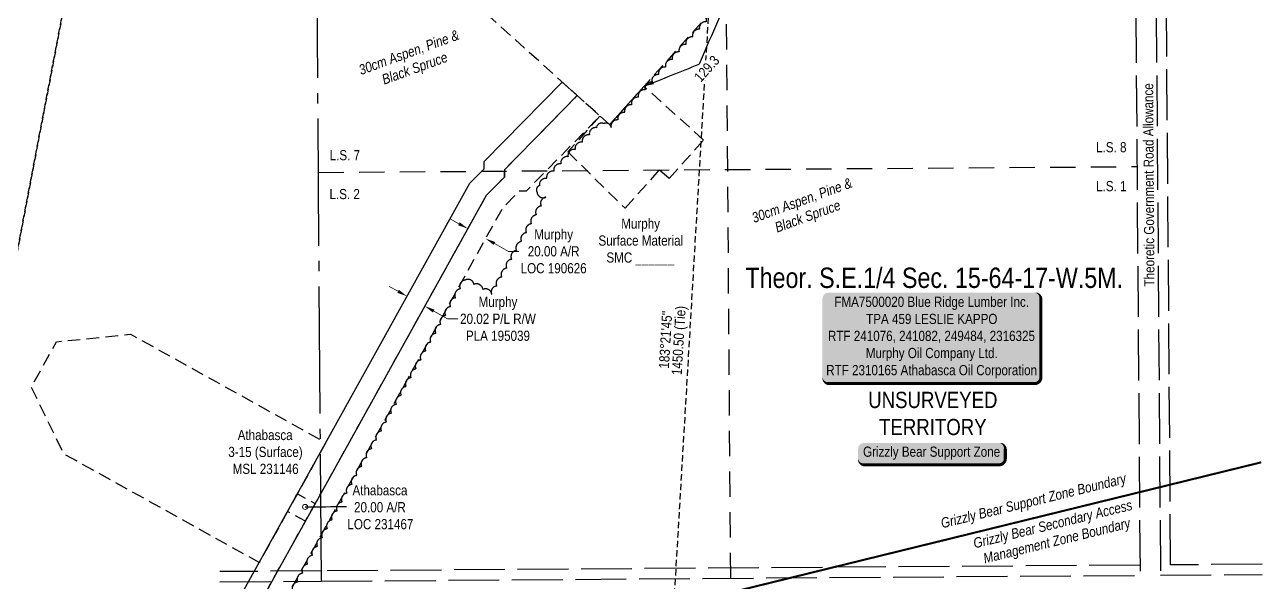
# Model space of a CAD drawing. Extents: x 532499 to 536929, y 6041259 to 6047760.
# Drawn here: x 533113 to 534331, y 6042701 to 6043250 of the extents above; entities that cross this region are included whole.
import ezdxf
from ezdxf.enums import TextEntityAlignment as Align

# ---------------------------------------------------------------- set-up
doc = ezdxf.new("R2010")
doc.units = 0
doc.header["$LTSCALE"] = 5
doc.header["$PDSIZE"] = 0.5
for name, pattern in [('0', [1, 1, 0]), ('DASHDOT2', [12.7, 6.35, -3.175, 0, -3.175]), ('foc-ACCESSROAD', [3.75, 2.5, -1.25]), ('foc-LSD', [8, 5, -3]), ('foc-QUARTERLINE', [33, 25, -3, 2, -3]), ('foc-TIELINE', [1.875, 1.25, -0.625]), ('foc-UNSURVEYED', [12.5, 10, -2.5])]:
    doc.linetypes.add(name, pattern=pattern)
doc.layers.get('Defpoints').update_dxf_attribs({"color": 9})
for name, color, linetype in [('AS-WILDLIFE', 131, 'DASHDOT2'), ('AS-WILDLIFE-BLOCK', 131, 'Continuous'), ('C-AR', 13, 'foc-ACCESSROAD'), ('C-RW', 13, 'Continuous'), ('C-SYMBOL', 7, 'Continuous'), ('C-WS', 13, 'foc-ACCESSROAD'), ('C-WS-S', 13, 'Continuous'), ('F-AR', 190, 'foc-ACCESSROAD'), ('F-WS', 190, 'foc-ACCESSROAD'), ('L-QSEC', 8, 'foc-QUARTERLINE'), ('L-ROAD-T', 7, 'Continuous'), ('L-SECTION-LSD', 7, 'foc-LSD'), ('L-TIE', 7, 'foc-TIELINE'), ('L-TIE-T', 7, 'Continuous'), ('L-UNS-T', 3, 'Continuous'), ('L-USEC', 7, 'foc-UNSURVEYED'), ('T-BUSH', 110, '0'), ('T-BUSH-T', 110, 'Continuous')]:
    doc.layers.add(name, color=color, linetype=linetype)
for name, color, linetype, lineweight in [('C-AR-T', 13, 'Continuous', 9), ('C-RW-T', 13, 'Continuous', 9), ('C-WS-T', 13, 'Continuous', 9), ('F-WS-T', 190, 'Continuous', 9), ('T-TIE-T', 201, 'Continuous', 18)]:
    doc.layers.add(name, color=color, linetype=linetype, lineweight=lineweight)
doc.styles.add('100L', font='ARIALN.TTF', dxfattribs={"height": 11})
doc.styles.add('175L', font='ARIALN.TTF', dxfattribs={"height": 20})
doc.styles.add('240', font='ARIALN.TTF', dxfattribs={"height": 30})
doc.styles.add('80', font='ARIALN.TTF', dxfattribs={"height": 10})
doc.styles.add('80CG', font='ARIALN.TTF', dxfattribs={"height": 10})
doc.styles.add('80L', font='ARIALN.TTF', dxfattribs={"height": 10})
doc.styles.add('80LS', font='ARIALNI.TTF', dxfattribs={"height": 10})
doc.dimstyles.new('Compass 5 000', dxfattribs={"dimscale": 5, "dimtxt": 9, "dimasz": 2, "dimexe": 0.2, "dimexo": 0.0625, "dimgap": 0.5, "dimtad": 0, "dimtih": 1, "dimtoh": 1, "dimzin": 0, "dimdsep": 46, "dimtxsty": '80CG', "dimcen": 0.1, "dimse1": 1, "dimse2": 1, "dimclrd": 256, "dimclrt": 256, "dimaunit": 1, "dimadec": 4, "dimazin": 0, "dimtfac": 0.06, "dimtofl": 0, "dimtmove": 0, "dimatfit": 1, "dimfxl": 0.2, "dimtolj": 1, "dimtzin": 0, "dimlwd": -1, "dimarcsym": 0})

# ---------------------------------------------------------------- blocks, each defined once
blk = doc.blocks.new('*D423')
at = {"layer": 'C-RW-T', "transparency": 16777216}
for p, q in [((533480.8, 6042987.3), (533472.1, 6042992.1)), ((533515.8, 6042967.8), (533529.5, 6042960.2)), ((533529.5, 6042960.2), (533539.5, 6042960.2))]:
    blk.add_line(p, q, dxfattribs=at)
for points in [[(533481.6, 6042988.7), (533480, 6042985.8), (533489.6, 6042982.4)], [(533516.6, 6042969.3), (533515, 6042966.4), (533507, 6042972.7)]]:
    blk.add_solid(points, dxfattribs=at)
at = {"layer": 'Defpoints', "color": 0, "transparency": 16777216}
for p in [(533539.1, 6043071.6), (533556.6, 6043061.9), (533489.6, 6042982.4)]:
    blk.add_point(p, dxfattribs=at)
at = {"layer": 'C-RW-T', "transparency": 16777216, "insert": (533579, 6042960.2), "char_height": 10, "attachment_point": 5, "style": '80CG'}
blk.add_mtext('\\A1;Murphy\\P20.02 P/L R/W\\PPLA 195039', dxfattribs=at)
blk = doc.blocks.new('*D424')
at = {"layer": 'C-AR-T', "transparency": 16777216}
for p, q in [((533540.6, 6043053.7), (533531.9, 6043058.6)), ((533575.6, 6043034.3), (533589.5, 6043026.6)), ((533589.5, 6043026.6), (533599.5, 6043026.6))]:
    blk.add_line(p, q, dxfattribs=at)
for points in [[(533541.4, 6043055.2), (533539.8, 6043052.3), (533549.4, 6043048.9)], [(533576.4, 6043035.8), (533574.8, 6043032.9), (533566.8, 6043039.2)]]:
    blk.add_solid(points, dxfattribs=at)
at = {"layer": 'Defpoints', "color": 0, "transparency": 16777216}
for p in [(533549.8, 6043049.6), (533566.8, 6043039.2), (533567.2, 6043039.9)]:
    blk.add_point(p, dxfattribs=at)
at = {"layer": 'C-AR-T', "transparency": 16777216, "insert": (533633.8, 6043026.6), "char_height": 10, "attachment_point": 5, "style": '80CG'}
blk.add_mtext('\\A1;Murphy\\P20.00 A/R\\PLOC 190626', dxfattribs=at)
blk = doc.blocks.new('*U431')
h = blk.add_hatch(color=255)
edge = h.paths.add_edge_path()
edge.add_line((-101.5, -45.5), (101.5, -45.5))
edge.add_arc((101.5, -39.5), 6, 270, 360)
edge.add_line((107.5, -39.5), (107.5, 38))
edge.add_arc((101.5, 38), 6, 0, 90)
edge.add_line((101.5, 44), (-101.5, 44))
edge.add_arc((-101.5, 38), 6, 90, 180)
edge.add_line((-107.5, 38), (-107.5, -39.5))
edge.add_arc((-101.5, -39.5), 6, 180, 270)
at = {"color": 44, "flags": 128}
blk.add_lwpolyline([(-101.5, -45.5, 3, 3, 0), (101.5, -45.5, 3, 3, 0.414214), (107.5, -39.5, 3, 3, 0), (107.5, 38, 3, 0, 0.414214), (101.5, 44, 0, 0, 0), (-101.5, 44, 0, 0, 0.414214), (-107.5, 38, 0, 0, 0), (-107.5, -39.5, 0, 3, 0.414214)], format="xyseb", close=True, dxfattribs=at)
at = {"color": 44, "style": '80'}
blk.add_attdef('ENTER_TEXT_001', (-36, -5), '', height=10, dxfattribs=at)
blk = doc.blocks.new('*U643')
h = blk.add_hatch(color=255)
edge = h.paths.add_edge_path()
edge.add_line((-66.5, -11.5), (66.5, -11.5))
edge.add_arc((66.5, -5.5), 6, 270, 360)
edge.add_line((72.5, -5.5), (72.5, 4))
edge.add_arc((66.5, 4), 6, 0, 90)
edge.add_line((66.5, 10), (-66.5, 10))
edge.add_arc((-66.5, 4), 6, 90, 180)
edge.add_line((-72.5, 4), (-72.5, -5.5))
edge.add_arc((-66.5, -5.5), 6, 180, 270)
at = {"color": 131, "flags": 128}
blk.add_lwpolyline([(-66.5, -11.5, 3, 3, 0), (66.5, -11.5, 3, 3, 0.414214), (72.5, -5.5, 3, 3, 0), (72.5, 4, 3, 0, 0.414214), (66.5, 10, 0, 0, 0), (-66.5, 10, 0, 0, 0.414214), (-72.5, 4, 0, 0, 0), (-72.5, -5.5, 0, 3, 0.414214)], format="xyseb", close=True, dxfattribs=at)
at = {"color": 131, "style": '80'}
blk.add_attdef('ENTER_TEXT_001', (-36, -5), '', height=10, dxfattribs=at)

msp = doc.modelspace()

# ---------------------------------------------------------------- linework, layer by layer
at = {"layer": 'AS-WILDLIFE', "const_width": 1.999, "flags": 128}
msp.add_lwpolyline([(532502.168, 6042370.718), (534330.078, 6042819.073)], dxfattribs=at)
at = {"layer": 'C-AR', "flags": 128}
msp.add_lwpolyline([(533135.55, 6042312.375), (533131.1, 6042308.606), (533115.158, 6042321.46), (533120.166, 6042325.604), (533122.85, 6042327.812), (533199.79, 6042391.117), (533325.073, 6042645.058), (533345.4, 6042681.653), (533362.218, 6042711.934), (533404.683, 6042788.392), (533567.461, 6043081.464), (533585.357, 6043099.668), (533585.387, 6043106.834), (533657.091, 6043179.776), (533679.407, 6043159.694), (533606.684, 6043085.715), (533599.612, 6043085.655), (533583.618, 6043069.386), (533404.983, 6042747.762), (533385.175, 6042712.099), (533368.358, 6042681.818), (533342.784, 6042635.777), (533215.813, 6042378.415), (533136.06, 6042312.794), (533135.55, 6042312.375)], close=True, dxfattribs=at)
at = {"layer": 'C-RW'}
msp.add_lwpolyline([(533322.424, 6042681.488), (533339.242, 6042711.768), (533404.383, 6042829.054), (533551.29, 6043093.552), (533565.385, 6043107.89), (533565.415, 6043115.055), (533642.205, 6043193.172), (533657.091, 6043179.776), (533585.387, 6043106.834), (533585.357, 6043099.668), (533567.461, 6043081.464), (533404.683, 6042788.39), (533362.218, 6042711.933), (533345.4, 6042681.653)], dxfattribs=at)
at = {"layer": 'C-WS', "flags": 128}
msp.add_lwpolyline([(533688.794, 6043151.246), (533521.622, 6043301.683), (533641.966, 6043435.415), (533809.138, 6043284.978), (533688.794, 6043151.246)], close=True, dxfattribs=at)
at = {"layer": 'C-WS'}
msp.add_lwpolyline([(533704.215, 6043069.178), (533738.122, 6043106.857), (533747.483, 6043098.433), (533781.38, 6043136.101), (533722.687, 6043188.918), (533688.79, 6043151.251), (533679.355, 6043159.741), (533647.681, 6043124.394), (533704.038, 6043068.967)], close=True, dxfattribs=at)
at = {"layer": 'F-AR', "flags": 128}
msp.add_lwpolyline([(533399.212, 6042778.539), (533389.515, 6042761.071), (533372.005, 6042770.756), (533381.712, 6042788.231), (533399.212, 6042778.539)], close=True, dxfattribs=at)
at = {"layer": 'F-WS', "flags": 128}
msp.add_lwpolyline([(533372.005, 6042770.756), (533344.108, 6042720.53), (533151.879, 6042827.285), (533119.872, 6042893.147), (533144.584, 6042937.603), (533217.4, 6042945.208), (533404.293, 6042841.407), (533409.61, 6042838.456), (533404.384, 6042829.038), (533381.712, 6042788.231), (533372.005, 6042770.756)], close=True, dxfattribs=at)
at = {"layer": 'L-QSEC'}
msp.add_line((533405.324, 6042702.191), (533399.688, 6043466.386), dxfattribs=at)
at = {"layer": 'L-SECTION-LSD'}
for p, q in [((533808.091, 6042705.053), (533802.089, 6043509.214)), ((533402.358, 6043104.277), (534207.822, 6043109.989))]:
    msp.add_line(p, q, dxfattribs=at)
at = {"layer": 'L-TIE'}
msp.add_line((533788.612, 6043303.449), (533703.587, 6041856.191), dxfattribs=at)
msp.add_line((533788.612, 6043303.449), (533703.587, 6041856.191), dxfattribs=at)
at = {"layer": 'L-USEC'}
for p, q in [((534204.785, 6043512.064), (534210.859, 6042707.915)), ((534224.891, 6043512.216), (534230.965, 6042708.058)), ((534240.941, 6042718.182), (534234.943, 6043512.278)), ((533405.245, 6042712.243), (533305.304, 6042711.533)), ((534210.783, 6042717.967), (533405.245, 6042712.243)), ((534330.835, 6042718.821), (534240.941, 6042718.182)), ((533305.378, 6042701.481), (533405.324, 6042702.191)), ((533405.324, 6042702.191), (534210.859, 6042707.915)), ((534230.965, 6042708.058), (534330.911, 6042708.768))]:
    msp.add_line(p, q, dxfattribs=at)
at = {"layer": 'T-BUSH', "flags": 128}
msp.add_lwpolyline([(533828.696, 6043476.278, 0.52056705), (533827.593, 6043466.345, 0.52056705), (533826.49, 6043456.411, 0.52056705), (533825.387, 6043446.477, 0.52056705), (533824.284, 6043436.543, 0.52056705), (533823.181, 6043426.61, 0.52056705), (533822.078, 6043416.676, 0.52056705), (533820.975, 6043406.742, 0.52056705), (533819.872, 6043396.808, 0.52056705), (533818.768, 6043386.875, 0.52056705), (533817.665, 6043376.941, 0.52056705), (533816.562, 6043367.007, 0.52056705), (533815.459, 6043357.073, 0.52056705), (533814.356, 6043347.14, 0.52056705), (533813.253, 6043337.206, 0.52056705), (533812.15, 6043327.272, 0.52056705), (533810.654, 6043317.515, 0.52056705), (533803.953, 6043310.099, 0.52056705), (533797.253, 6043302.683, 0.52056705), (533801.463, 6043295.83, 0.52056705), (533808.892, 6043289.144, 0.52056705), (533810.728, 6043282.163, 0.52056705), (533804.041, 6043274.734, 0.52056705), (533797.355, 6043267.305, 0.52056705), (533790.669, 6043259.876, 0.52056705), (533783.983, 6043252.447, 0.52056705), (533777.296, 6043245.018, 0.52056705), (533770.61, 6043237.589, 0.52056705), (533763.924, 6043230.16, 0.52056705), (533757.238, 6043222.731, 0.52056705), (533750.552, 6043215.302, 0.52056705), (533743.865, 6043207.873, 0.52056705), (533737.179, 6043200.444, 0.52056705), (533730.493, 6043193.015, 0.52056705), (533723.807, 6043185.586, 0.52056705), (533717.121, 6043178.157, 0.52056705), (533710.434, 6043170.728, 0.52056705), (533703.748, 6043163.299, 0.52056705), (533697.062, 6043155.87, 0.52056705), (533690.376, 6043148.44, 0.52056705), (533683.098, 6043152.251, 0.52056705), (533675.996, 6043148.238, 0.52056705), (533668.989, 6043141.111, 0.52056705), (533661.983, 6043133.983, 0.52056705), (533654.976, 6043126.855, 0.52056705), (533647.969, 6043119.728, 0.52056705), (533640.963, 6043112.6, 0.52056705), (533633.956, 6043105.473, 0.52056705), (533626.949, 6043098.345, 0.52056705), (533619.943, 6043091.217, 0.52056705), (533617.529, 6043084.752, 0.52056705), (533626.264, 6043079.893, 0.52056705), (533621.527, 6043071.189, 0.52056705), (533616.674, 6043062.451, 0.52056705), (533611.821, 6043053.714, 0.52056705), (533606.968, 6043044.976, 0.52056705), (533602.115, 6043036.239, 0.52056705), (533597.262, 6043027.501, 0.52056705), (533592.409, 6043018.764, 0.52056705), (533587.556, 6043010.026, 0.52056705), (533582.703, 6043001.289, 0.52056705), (533577.85, 6042992.551, 0.52056705), (533572.853, 6042984.317, 0.52056705), (533564.115, 6042989.17, 0.52056705), (533555.378, 6042994.023, 0.52056705), (533546.779, 6042998.392, 0.52056705), (533541.929, 6042989.653, 0.52056705), (533537.079, 6042980.914, 0.52056705), (533532.229, 6042972.174, 0.52056705), (533527.379, 6042963.435, 0.52056705), (533522.529, 6042954.696, 0.52056705), (533517.679, 6042945.957, 0.52056705), (533512.829, 6042937.218, 0.52056705), (533507.979, 6042928.478, 0.52056705), (533503.129, 6042919.739, 0.52056705), (533498.279, 6042911, 0.52056705), (533493.429, 6042902.261, 0.52056705), (533488.579, 6042893.522, 0.52056705), (533483.729, 6042884.782, 0.52056705), (533478.879, 6042876.043, 0.52056705), (533474.029, 6042867.304, 0.52056705), (533469.179, 6042858.565, 0.52056705), (533464.329, 6042849.826, 0.52056705), (533459.479, 6042841.086, 0.52056705), (533454.629, 6042832.347, 0.52056705), (533449.779, 6042823.608, 0.52056705), (533444.929, 6042814.869, 0.52056705), (533440.079, 6042806.129, 0.52056705), (533435.229, 6042797.39, 0.52056705), (533430.379, 6042788.651, 0.52056705), (533425.529, 6042779.912, 0.52056705), (533420.679, 6042771.173, 0.52056705), (533415.829, 6042762.433, 0.52056705), (533410.979, 6042753.694, 0.52056705), (533406.129, 6042744.955, 0.52056705), (533401.279, 6042736.216, 0.52056705), (533396.429, 6042727.477, 0.52056705), (533391.579, 6042718.737, 0.52056705), (533386.729, 6042709.998, 0.52056705), (533381.879, 6042701.259, 0.52056705), (533377.029, 6042692.52, 0.52056705), (533372.179, 6042683.78, 0.52056705), (533367.329, 6042675.041, 0.52056705), (533362.479, 6042666.302, 0.52056705), (533357.629, 6042657.563, 0.52056705), (533360.002, 6042650.89, 0.52056705), (533368.74, 6042646.037, 0.52056705), (533377.478, 6042641.185, 0.52056705), (533379.014, 6042634.273, 0.52056705), (533374.161, 6042625.535, 0.52056705), (533369.309, 6042616.798, 0.52056705), (533364.456, 6042608.06, 0.52056705), (533360.03, 6042599.099, 0.52056705), (533355.609, 6042590.135, 0.52056705), (533350.797, 6042582.32, 0.52056705), (533341.834, 6042586.741, 0.52056705), (533332.87, 6042591.163, 0.52056705), (533324.596, 6042593.553, 0.52056705), (533320.174, 6042584.589, 0.52056705), (533315.752, 6042575.626, 0.52056705), (533311.33, 6042566.663, 0.52056705), (533306.908, 6042557.699, 0.52056705), (533302.485, 6042548.736, 0.52056705), (533298.063, 6042539.773, 0.52056705), (533293.641, 6042530.809, 0.52056705), (533289.219, 6042521.846, 0.52056705), (533284.797, 6042512.883, 0.52056705), (533280.375, 6042503.919, 0.52056705), (533275.953, 6042494.956, 0.52056705), (533271.531, 6042485.993, 0.52056705), (533267.109, 6042477.029, 0.52056705), (533262.686, 6042468.066, 0.52056705), (533258.264, 6042459.103, 0.52056705), (533253.842, 6042450.139, 0.52056705), (533249.42, 6042441.176, 0.52056705), (533244.998, 6042432.213, 0.52056705), (533240.576, 6042423.249, 0.52056705), (533236.154, 6042414.286, 0.52056705), (533231.732, 6042405.323, 0.52056705), (533227.31, 6042396.359, 0.52056705), (533222.887, 6042387.396, 0.52056705), (533218.465, 6042378.433, 0.52056705), (533211.56, 6042371.438, 0.52056705), (533203.842, 6042365.088, 0.52056705), (533196.124, 6042358.737, 0.52056705), (533188.406, 6042352.387, 0.52056705), (533180.688, 6042346.036, 0.52056705), (533172.97, 6042339.686, 0.52056705), (533165.252, 6042333.336, 0.52056705), (533157.534, 6042326.985, 0.52056705), (533149.816, 6042320.635, 0.52056705), (533142.097, 6042314.285, 0.52056705), (533148.349, 6042308.024, 0.52056705), (533156.149, 6042301.774, 0.52056705), (533163.948, 6042295.523, 0.52056705), (533171.747, 6042289.273, 0.52056705), (533179.546, 6042283.022, 0.52056705), (533187.345, 6042276.771, 0.52056705), (533195.145, 6042270.521, 0.52056705), (533202.944, 6042264.27, 0.52056705), (533210.743, 6042258.02, 0.52056705), (533218.542, 6042251.769, 0.52056705), (533226.341, 6042245.519, 0.52056705), (533234.14, 6042239.268, 0.52056705), (533241.94, 6042233.018, 0.52056705), (533249.739, 6042226.767, 0.52056705), (533257.538, 6042220.517, 0.52056705), (533265.337, 6042214.266, 0.52056705), (533273.136, 6042208.016, 0.52056705), (533280.936, 6042201.765, 0.52056705), (533288.735, 6042195.515, 0.52056705), (533296.534, 6042189.264, 0.52056705), (533304.333, 6042183.014, 0.52056705), (533315.556, 6042174.02, 0.52056705)], format="xyb", dxfattribs=at)

# ---------------------------------------------------------------- block references
at = {"layer": 'AS-WILDLIFE-BLOCK'}
ref = msp.add_blockref('*U643', (534005.792, 6042828.176), dxfattribs=dict(at, xscale=0.999488, yscale=0.999488, zscale=0.999488))
ref.add_attrib('ENTER_TEXT_001', 'Grizzly Bear Support Zone', (533938.262, 6042824.559), dxfattribs={"layer": '0', "color": 131, "height": 9.99488, "style": '80'})
at = {"layer": 'C-WS-S'}
ref = msp.add_blockref('*U431', (534005.792, 6042942.015), dxfattribs=dict(at, xscale=0.999488, yscale=0.999488, zscale=0.999488))
ref.add_attrib('ENTER_TEXT_001', 'FMA7500020 Blue Ridge Lumber Inc.', (533910.009, 6042971.987), dxfattribs={"layer": '0', "color": 44, "height": 9.99488, "style": '80'})
ref.add_attrib('ENTER_TEXT_002', 'TPA 459 LESLIE KAPPO', (533941.292, 6042955.151), dxfattribs={"layer": '0', "color": 44, "height": 9.99488, "style": '80'})
ref.add_attrib('ENTER_TEXT_003', 'RTF 241076, 241082, 249484, 2316325', (533903.723, 6042938.452), dxfattribs={"layer": '0', "color": 44, "height": 9.99488, "style": '80'})
ref.add_attrib('ENTER_TEXT_004', 'Murphy Oil Company Ltd.', (533940.941, 6042921.617), dxfattribs={"layer": '0', "color": 44, "height": 9.99488, "style": '80'})
ref.add_attrib('ENTER_TEXT_005', 'RTF 2310165 Athabasca Oil Corporation', (533902.008, 6042904.782), dxfattribs={"layer": '0', "color": 44, "height": 9.99488, "style": '80'})

# ---------------------------------------------------------------- texts
at = {"layer": 'AS-WILDLIFE', "char_height": 9.99488, "attachment_point": 5, "rotation": 13.781594, "style": '240'}
for s, width, insert in [('{\\fArial Narrow|b0|i1|c0|p34;Grizzly Bear Support Zone Boundary}', 188.01269, (534106.237, 6042779.859)), ('{\\fArial Narrow|b0|i1|c0|p34;Grizzly Bear Secondary Access Management Zone Boundary}', 161.52565, (534127.232, 6042748.792))]:
    msp.add_mtext_dynamic_manual_height_columns(s, width=width, gutter_width=45, heights=[0], dxfattribs=dict(at, insert=insert))
at = {"layer": 'C-SYMBOL', "color": 3, "style": '175L'}
msp.add_text('Theor. S.E.1/4 Sec. 15-64-17-W.5M.', height=19.98976, dxfattribs=at).set_placement((534008.323, 6042984.61), align=Align.BOTTOM_CENTER)
at = {"layer": 'C-WS-T', "insert": (533668.287, 6043058.899), "char_height": 9.99488, "attachment_point": 1, "style": '80L'}
msp.add_mtext_dynamic_manual_height_columns('\\pi32.002;Murphy\\P\\pi9.6054;Surface Material\\P\\pi17.429;SMC ______', width=101.22882, gutter_width=50, heights=[45.434], dxfattribs=at)
at = {"layer": 'F-WS-T', "char_height": 9.99488, "attachment_point": 1, "style": '80L'}
for s, width, insert in [('\\pi9.5078;Athabasca\\P\\pi0.29696;3-15 (Surface)\\P\\pi4.5444;MSL 231146', 72.62387, (533313.373, 6042850.977)), ('\\A1;\\pi5.456;Athabasca\\P\\pi7.0377;20.00 A/R\\P\\pi0.47556;LOC 231467', 64.52019, (533430.38, 6042796.584))]:
    msp.add_mtext_dynamic_manual_height_columns(s, width=width, gutter_width=50, heights=[0], dxfattribs=dict(at, insert=insert))
at = {"layer": 'L-ROAD-T', "style": '80L'}
msp.add_text('Theoretic Government Road Allowance', height=10, rotation=90.389633, dxfattribs=at).set_placement((534219.39, 6043092.014), align=Align.MIDDLE_CENTER)
at = {"layer": 'L-TIE-T', "style": '80L'}
for s, p in [("183°21'45''", (533743.862, 6042939.697)), ('1450.50 (Tie)', (533758.081, 6042938.862))]:
    msp.add_text(s, height=9.99488, rotation=86.6378, dxfattribs=at).set_placement(p, align=Align.MIDDLE)
at = {"layer": 'L-UNS-T', "color": 3, "insert": (534006.936, 6042867.012), "char_height": 15.99181, "attachment_point": 5, "style": '80L'}
msp.add_mtext_dynamic_manual_height_columns('UNSURVEYED TERRITORY', width=126.41375, gutter_width=47.5, heights=[0], dxfattribs=at)
at = {"layer": 'T-BUSH-T', "char_height": 9.99488, "width": 103.67581, "attachment_point": 2, "rotation": 20, "style": '80LS'}
for insert in [(533489.645, 6043227.102), (533876.342, 6043081.582)]:
    msp.add_mtext('30cm Aspen, Pine & \\PBlack Spruce', dxfattribs=dict(at, insert=insert))

# ---------------------------------------------------------------- dimensions: what is measured, and where the dimension line sits
at = {"layer": 'C-AR-T'}
dim = msp.add_linear_dim(base=(533566.845, 6043039.186), p1=(533549.775, 6043049.621), p2=(533567.25, 6043039.915), angle=330.951457, text='Murphy\\P20.00 A/R\\PLOC 190626', dimstyle='Compass 5 000', dxfattribs=at)
dim.commit()
dim.dimension.update_dxf_attribs({"geometry": '*D424', "text_midpoint": (533633.817, 6043026.594), "dimtype": 161})
at = {"layer": 'C-RW-T'}
dim = msp.add_linear_dim(base=(533489.551, 6042982.395), p1=(533556.572, 6043061.859), p2=(533539.083, 6043071.573), angle=150.951439, text='Murphy\\P20.02 P/L R/W\\PPLA 195039', dimstyle='Compass 5 000', dxfattribs=at)
dim.commit()
dim.dimension.update_dxf_attribs({"geometry": '*D423', "text_midpoint": (533578.995, 6042960.232), "dimtype": 161})

# ---------------------------------------------------------------- leaders
at = {"layer": 'F-WS-T', "path_type": 1}
msp.add_leader([(533389.156, 6042775.208), (533429.955, 6042775.697)], dimstyle='Compass 5 000', override={"dimasz": 1, "dimgap": 0.5, "dimtad": 0, "dimldrblk": 'DotBlank'}, dxfattribs=at)
at = {"layer": 'T-TIE-T', "path_type": 1}
for points in [[(533809.122, 6043284.992), (533776.934, 6043210.71)], [(533722.699, 6043188.923), (533776.934, 6043210.71)]]:
    msp.add_leader(points, dimstyle='Compass 5 000', override={"dimgap": 0.5, "dimtad": 0}, dxfattribs=at)

# ---------------------------------------------------------------- next in the draw order: texts
at = {"layer": 'L-SECTION-LSD', "attachment_point": 1, "style": '100L', "bg_fill": 3, "box_fill_scale": 1.5, "bg_fill_color": 256, "bg_fill_transparency": 0}
for s, width, insert, char_height in [('L.S. 8', 30.40114, (534167.581, 6043134.06), 9.9949), ('\\pi2.3207;L.S. 7', 30.88047, (533411.068, 6043126.237), 9.99488), ('\\pi2.1551;L.S. 2', 30.65342, (533411.068, 6043087.972), 9.99488), ('L.S. 1', 29.99119, (534167.581, 6043095.795), 9.9949)]:
    msp.add_mtext_dynamic_manual_height_columns(s, width=width, gutter_width=55, heights=[0], dxfattribs=dict(at, insert=insert, char_height=char_height))

# ---------------------------------------------------------------- next in the draw order: linework, layer by layer
at = {"layer": 'L-TIE'}
for p, q in [((533943.477, 6047422.759), (532992.295, 6042429.683)), ((532992.295, 6042429.683), (533943.477, 6047422.759))]:
    msp.add_line(p, q, dxfattribs=at)

# ---------------------------------------------------------------- next in the draw order: texts
at = {"layer": 'T-TIE-T', "insert": (533771.188, 6043199.014), "char_height": 9.9949, "attachment_point": 1, "rotation": 48.016158, "style": '80L', "bg_fill": 3, "box_fill_scale": 1.15, "bg_fill_color": 256, "bg_fill_true_color": 256, "bg_fill_transparency": 0}
msp.add_mtext_dynamic_manual_height_columns('129.3', width=18.46397, gutter_width=50, heights=[0], dxfattribs=at)

doc.saveas('drawing.dxf')
